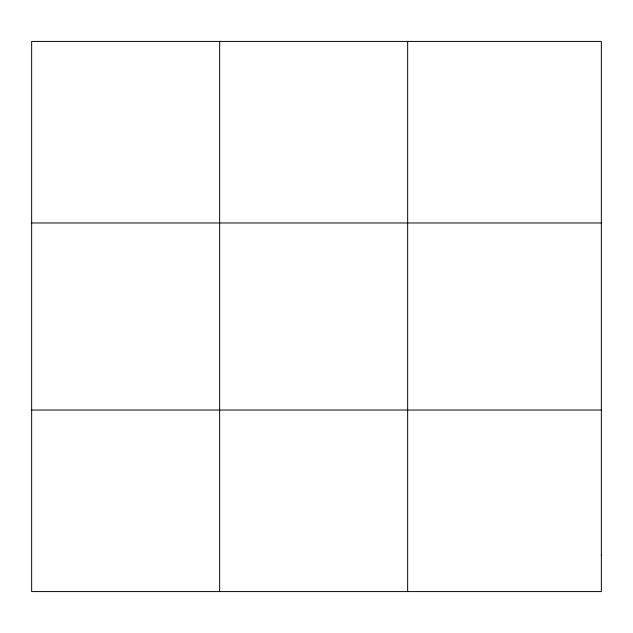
<?xml version="1.0" encoding="UTF-8"?>
<svg xmlns="http://www.w3.org/2000/svg" width="633" height="633" viewBox="0 0 633 633"><rect width="100%" height="100%" fill="white"/><g stroke="black" fill="none" stroke-linecap="round" stroke-linejoin="round"><path stroke-width="0.95" d="M219.651 41.414L219.651 591.586M407.652 41.414L407.652 591.586M31.65 222.966L601.35 222.966M31.65 410.034L601.35 410.034M601.35 555.276L601.35 591.586L31.65 591.586L31.65 41.414L601.35 41.414L601.35 555.276"/></g></svg>
